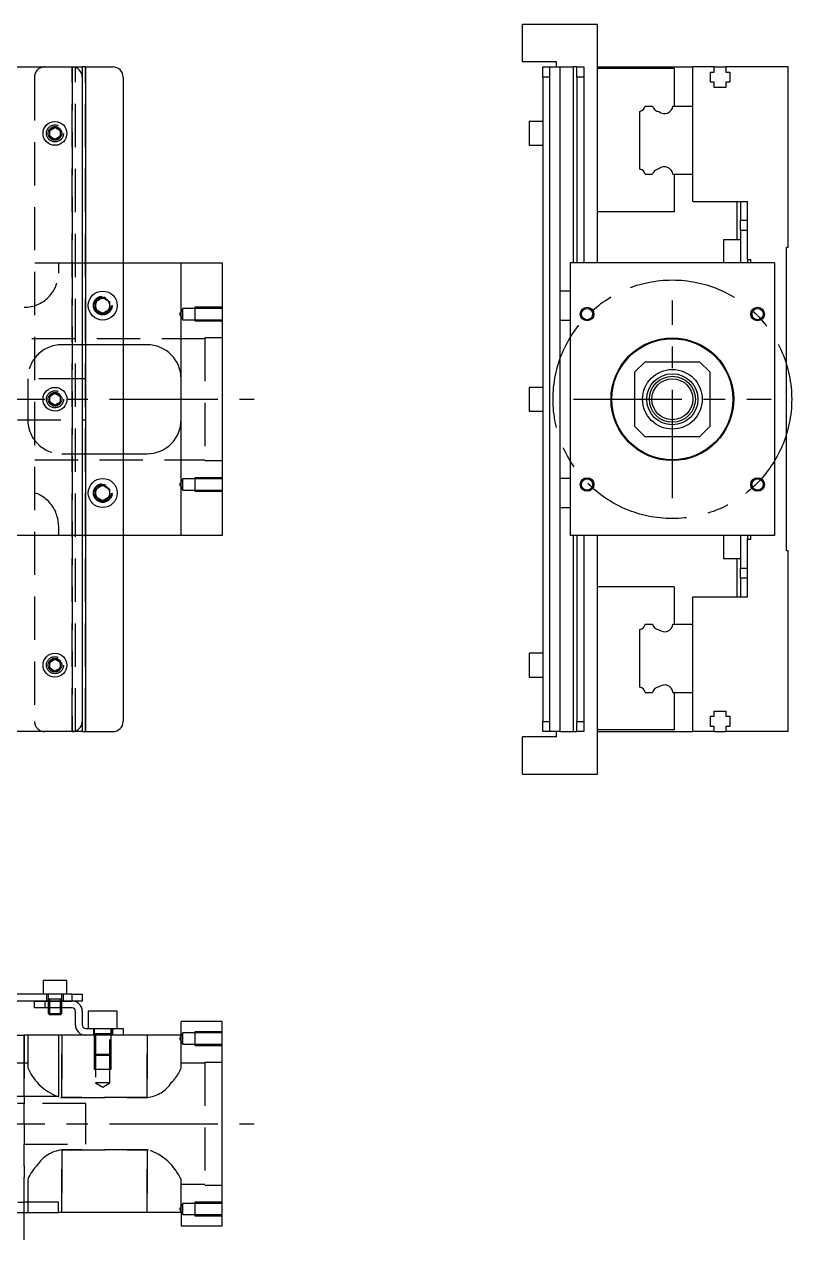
# Model space of a CAD drawing. Extents: x -15 to 642, y -289 to 112.
# Drawn here: x 417 to 642.1, y -246.6 to 110 of the extents above; entities that cross this region are included whole.
import ezdxf

# ---------------------------------------------------------------- set-up
doc = ezdxf.new("R2010")
doc.units = 0
doc.linetypes.add('CENTER', pattern=[50.8, 31.75, -6.35, 6.35, -6.35])
doc.linetypes.add('DASHED', pattern=[19.05, 12.7, -6.35])
doc.layers.get('0').update_dxf_attribs({"linetype": 'CONTINUOUS'})
doc.layers.add('CENTER', color=1, linetype='CENTER')

msp = doc.modelspace()

# ---------------------------------------------------------------- linework, layer by layer
at = {"color": 7, "linetype": 'CONTINUOUS'}
for p, q in [((563.1, 110), (585.1, 110)), ((563.1, 99), (563.1, 110)), ((585.1, 40), (585.1, 110)), ((3, 97.5), (431, 97.5)), ((431, 97.5), (434, 97.5)), ((434, 97.5), (434, 94.5)), ((435, 97.5), (434, 97.5)), ((435, 97.5), (435, -97.5)), ((435, 97.5), (443, 97.5)), ((573.1, 99), (563.1, 99)), ((569.1, 97.5), (571.1, 97.5)), ((569.1, 94.5), (569.1, 97.5)), ((571.1, 97.5), (574.1, 97.5)), ((571.1, 97.5), (571.1, 94.5)), ((573.1, 97.5), (573.1, 99)), ((574.1, 97.5), (574.1, 31.75)), ((574.1, 97.5), (578.1, 97.5)), ((578.1, 40), (578.1, 97.5)), ((579.1, 97.5), (578.1, 97.5)), ((579.1, 97.5), (581.1, 97.5)), ((579.1, 94.5), (579.1, 97.5)), ((581.1, 97.5), (581.1, 94.5)), ((585.1, 97.5), (613.1, 97.5)), ((607.6, 97), (585.1, 97)), ((607.6, 97), (607.6, 86)), ((613.1, 86), (613.1, 97.5)), ((619.4, 97.5), (613.1, 97.5)), ((619.4, 97.5), (622.8, 97.5)), ((619.4, 96), (619.4, 97.5)), ((622.8, 97.5), (622.8, 96)), ((641.1, 97.5), (622.8, 97.5)), ((641.1, 44.5), (641.1, 97.5)), ((434, 94.5), (434, -94.5)), ((446, 94.5), (446, -94.5)), ((571.1, 94.5), (569.1, 94.5)), ((569.1, 94.5), (569.1, -94.5)), ((571.1, 94.5), (571.1, -94.5)), ((581.1, 94.5), (579.1, 94.5)), ((579.1, 94.5), (579.1, 40)), ((581.1, 94.5), (581.1, 40)), ((618.25, 96), (619.4, 96)), ((618.25, 93), (618.25, 96)), ((619.4, 93), (618.25, 93)), ((619.4, 91.5), (619.4, 93)), ((622.8, 96), (623.95, 96)), ((622.8, 93), (622.8, 91.5)), ((623.95, 93), (622.8, 93)), ((623.95, 96), (623.95, 93)), ((622.8, 91.5), (619.4, 91.5)), ((599.139608, 86), (601.260392, 86)), ((607.281934, 86), (613.1, 86)), ((613.1, 66), (613.1, 86)), ((613.1, 66), (613.1, 86)), ((597.6, 67.539608), (597.6, 84.460392)), ((424.5, 78.866026), (426, 79.73205)), ((424.5, 77.133974), (424.5, 78.866026)), ((426, 79.73205), (427.5, 78.866026)), ((427.5, 78.866026), (427.5, 77.133974)), ((565.1, 81.5), (565.1, 78)), ((569.1, 81.5), (565.1, 81.5)), ((426, 76.26795), (424.5, 77.133974)), ((427.5, 77.133974), (426, 76.26795)), ((565.1, 78), (565.1, 74.5)), ((565.1, 74.5), (569.1, 74.5)), ((599.139608, 66), (601.260392, 66)), ((607.281934, 66), (613.1, 66)), ((607.6, 66), (607.6, 55)), ((613.1, 58), (613.1, 66)), ((613.1, 58), (629.1, 58)), ((626.1, 46.75), (626.1, 58)), ((627.1, 58), (627.1, 52.5)), ((629.1, 41), (629.1, 58)), ((607.6, 55), (585.1, 55)), ((627.1, 52.5), (629.1, 52.5)), ((627.1, 49.5), (627.1, 52.5)), ((622.1, 46.75), (622.1, 42.5)), ((627.1, 46.75), (622.1, 46.75)), ((629.1, 49.5), (627.1, 49.5)), ((627.1, 49.5), (627.1, 40)), ((641.1, 44.5), (640.6, 44.5)), ((640.6, -44.5), (640.6, 44.5)), ((446.005, 40), (463.005, 40)), ((463.005, -40), (463.005, 40)), ((463.005, 40), (475.005, 40)), ((475.005, 40), (475.005, -40)), ((577.1, 40), (577.1, -40)), ((637.1, 40), (577.1, 40)), ((622.1, 42.5), (622.1, 40)), ((629.1, 41), (630.1, 41)), ((629.1, 41), (629.1, 40)), ((630.1, 40), (630.1, 41)), ((637.1, 40), (637.1, -40)), ((438.005, 28.6547), (440.005, 29.809402)), ((438.005, 26.3453), (438.005, 28.6547)), ((440.005, 29.809402), (442.005, 28.6547)), ((442.005, 28.6547), (442.005, 26.3453)), ((574.1, 31.75), (574.1, 27.5)), ((577.1, 31.75), (574.1, 31.75)), ((440.005, 25.190598), (438.005, 26.3453)), ((442.005, 26.3453), (440.005, 25.190598)), ((574.1, 27.5), (574.1, 23.25)), ((574.1, 23.25), (574.1, -23.25)), ((574.1, 23.25), (577.1, 23.25)), ((453.005, 16), (446.005, 16)), ((599.1, 11), (596.1, 8)), ((599.1, 11), (615.1, 11)), ((618.1, 8), (615.1, 11)), ((596.1, -8), (596.1, 8)), ((618.1, 8), (618.1, -8)), ((424.505, 0.866026), (426.005, 1.73205)), ((424.505, -0.866026), (424.505, 0.866026)), ((426.005, 1.73205), (427.505, 0.866026)), ((427.505, 0.866026), (427.505, -0.866026)), ((565.1, 3.5), (565.1, 0)), ((569.1, 3.5), (565.1, 3.5)), ((426.005, -1.73205), (424.505, -0.866026)), ((427.505, -0.866026), (426.005, -1.73205)), ((565.1, 0), (565.1, -3.5)), ((565.1, -3.5), (569.1, -3.5)), ((596.1, -8), (599.1, -11)), ((615.1, -11), (618.1, -8)), ((615.1, -11), (599.1, -11)), ((446.005, -16), (453.005, -16)), ((574.1, -23.25), (574.1, -27.5)), ((577.1, -23.25), (574.1, -23.25)), ((438.005, -26.3453), (440.005, -25.190598)), ((438.005, -28.6547), (438.005, -26.3453)), ((440.005, -25.190598), (442.005, -26.3453)), ((442.005, -26.3453), (442.005, -28.6547)), ((574.1, -27.5), (574.1, -31.75)), ((440.005, -29.809402), (438.005, -28.6547)), ((442.005, -28.6547), (440.005, -29.809402)), ((574.1, -31.75), (574.1, -97.5)), ((574.1, -31.75), (577.1, -31.75)), ((463.005, -40), (446.005, -40)), ((475.005, -40), (463.005, -40)), ((637.1, -40), (577.1, -40)), ((578.1, -97.5), (578.1, -40)), ((579.1, -40), (579.1, -94.5)), ((581.1, -40), (581.1, -94.5)), ((585.1, -110), (585.1, -40)), ((622.1, -40), (622.1, -42.5)), ((622.1, -42.5), (622.1, -46.75)), ((627.1, -40), (627.1, -49.5)), ((628.7, -39.999994), (628.7, -40.000852)), ((629.1, -40), (629.1, -41)), ((629.1, -58), (629.1, -41)), ((629.1, -41), (630.1, -41)), ((630.1, -41), (630.1, -40)), ((641.1, -44.5), (640.6, -44.5)), ((641.1, -97.5), (641.1, -44.5)), ((622.1, -46.75), (627.1, -46.75)), ((626.1, -58), (626.1, -46.75)), ((627.1, -49.5), (629.1, -49.5)), ((627.1, -52.5), (627.1, -49.5)), ((629.1, -52.5), (627.1, -52.5)), ((627.1, -52.5), (627.1, -58)), ((607.6, -55), (585.1, -55)), ((607.6, -55), (607.6, -66)), ((613.1, -66), (613.1, -58)), ((613.1, -58), (629.1, -58)), ((597.6, -84.460392), (597.6, -67.539608)), ((599.139608, -66), (601.260392, -66)), ((607.281934, -66), (613.1, -66)), ((613.1, -86), (613.1, -66)), ((613.1, -86), (613.1, -66)), ((565.1, -74.5), (565.1, -78)), ((569.1, -74.5), (565.1, -74.5)), ((424.5, -77.133974), (426, -76.26795)), ((424.5, -78.866026), (424.5, -77.133974)), ((426, -76.26795), (427.5, -77.133974)), ((427.5, -77.133974), (427.5, -78.866026)), ((565.1, -78), (565.1, -81.5)), ((426, -79.73205), (424.5, -78.866026)), ((427.5, -78.866026), (426, -79.73205)), ((565.1, -81.5), (569.1, -81.5)), ((599.139608, -86), (601.260392, -86)), ((607.281934, -86), (613.1, -86)), ((607.6, -86), (607.6, -97)), ((613.1, -97.5), (613.1, -86)), ((619.4, -91.5), (622.8, -91.5)), ((619.4, -93), (619.4, -91.5)), ((622.8, -91.5), (622.8, -93)), ((434, -94.5), (434, -97.5)), ((569.1, -94.5), (571.1, -94.5)), ((569.1, -97.5), (569.1, -94.5)), ((571.1, -94.5), (571.1, -97.5)), ((579.1, -94.5), (581.1, -94.5)), ((579.1, -97.5), (579.1, -94.5)), ((581.1, -94.5), (581.1, -97.5)), ((618.25, -93), (619.4, -93)), ((618.25, -96), (618.25, -93)), ((619.4, -96), (618.25, -96)), ((619.4, -97.5), (619.4, -96)), ((622.8, -93), (623.95, -93)), ((622.8, -96), (622.8, -97.5)), ((623.95, -96), (622.8, -96)), ((623.95, -93), (623.95, -96)), ((431, -97.5), (3, -97.5)), ((434, -97.5), (431, -97.5)), ((434, -97.5), (435, -97.5)), ((435, -97.5), (443, -97.5)), ((563.1, -110), (563.1, -99)), ((573.1, -99), (563.1, -99)), ((571.1, -97.5), (569.1, -97.5)), ((574.1, -97.5), (571.1, -97.5)), ((573.1, -99), (573.1, -97.5)), ((574.1, -97.5), (578.1, -97.5)), ((578.1, -97.5), (579.1, -97.5)), ((581.1, -97.5), (579.1, -97.5)), ((607.6, -97), (585.1, -97)), ((585.1, -97.5), (613.1, -97.5)), ((619.4, -97.5), (613.1, -97.5)), ((619.4, -97.5), (622.8, -97.5)), ((641.1, -97.5), (622.8, -97.5)), ((563.1, -110), (585.1, -110)), ((429.505, -170.55), (422.505, -170.55)), ((422.505, -170.55), (422.505, -174.55)), ((429.505, -174.55), (429.505, -170.55)), ((431, -174.55), (317, -174.55)), ((431.005, -176.55), (431.005, -174.55)), ((431.005, -174.55), (434.005, -174.55)), ((434.005, -174.55), (434.005, -176.55)), ((423, -176.55), (317, -176.55)), ((420.005, -178.55), (420.005, -176.55)), ((423.005, -176.55), (423.005, -178.55)), ((423.005, -176.55), (431.005, -176.55)), ((431.005, -176.55), (423.005, -176.55)), ((434.005, -176.55), (431.005, -176.55)), ((423.005, -178.55), (420.005, -178.55)), ((431.005, -178.55), (423.005, -178.55)), ((424.005, -178.55), (424.005, -180.2)), ((424.005, -180.2), (428.005, -180.2)), ((424.005, -180.2), (424.355, -180.55)), ((424.355, -178.55), (424.355, -180.55)), ((427.655, -180.55), (424.355, -180.55)), ((427.655, -180.55), (427.655, -178.55)), ((427.655, -180.55), (428.005, -180.2)), ((428.005, -180.2), (428.005, -178.55)), ((432.005, -183.55), (432.005, -179.55)), ((434.005, -179.55), (434.005, -183.55)), ((444.255, -179.55), (435.755, -179.55)), ((435.755, -179.55), (435.755, -184.55)), ((444.255, -184.55), (444.255, -179.55)), ((435.005, -184.55), (443.005, -184.55)), ((443.005, -186.55), (443.005, -184.55)), ((443.005, -184.55), (446.005, -184.55)), ((446.005, -184.55), (446.005, -186.55)), ((475.005, -182.55), (463.005, -182.55)), ((463.005, -186.55), (463.005, -182.55)), ((475.005, -242.55), (475.005, -182.55)), ((382.005, -186.55), (417.005, -186.55)), ((417.005, -203.05), (417.005, -186.55)), ((427.005, -186.55), (417.005, -186.55)), ((435.005, -186.55), (427.005, -186.55)), ((427.005, -186.55), (427.005, -204.55)), ((443.005, -186.55), (435.005, -186.55)), ((446.005, -186.55), (443.005, -186.55)), ((463.005, -186.55), (446.005, -186.55)), ((417.005, -204.589608), (417.005, -203.05)), ((427.005, -204.55), (417.005, -204.55)), ((417.005, -204.589608), (417.005, -206.710392)), ((417.005, -208.620532), (417.005, -206.710392)), ((417.005, -212.731934), (417.005, -208.620532)), ((417.005, -212.731934), (417.005, -218.55)), ((417.005, -224.85), (417.005, -218.55)), ((417.005, -224.85), (417.005, -228.25)), ((417.005, -246.55), (417.005, -228.25)), ((427.005, -235.55), (417.005, -235.55)), ((417.005, -238.55), (427.005, -238.55)), ((427.005, -238.55), (427.005, -235.55)), ((463.005, -238.55), (427.005, -238.55)), ((463.005, -238.55), (463.005, -242.55)), ((475.005, -242.55), (463.005, -242.55))]:
    msp.add_line(p, q, dxfattribs=at)
at = {"color": 3, "linetype": 'DASHED'}
for p, q in [((431, -97.5), (431, 97.5)), ((431, 97.5), (431, -97.5)), ((432, -97.5), (432, 97.5)), ((435, -97.5), (435, 97.5)), ((420, 94.5), (420, -94.5)), ((427.973226, 78.326156), (428, 78)), ((382.005, 40), (427.005, 40)), ((427.005, 40), (427.005, 37)), ((427.005, 40), (434.005, 40)), ((434.005, 40), (446.005, 40)), ((437.505, 27.5), (437.53189, 27.865682)), ((463.505, 26.65), (462.552372, 25)), ((462.552372, 25), (463.505, 23.35)), ((463.505, 23.35), (463.505, 26.65)), ((467.005, 26.65), (463.505, 26.65)), ((467.005, 26.999994), (467.005, 23.000006)), ((475.005, 26.999994), (467.005, 26.999994)), ((475.005, 26.65), (467.005, 26.65)), ((463.505, 23.35), (467.005, 23.35)), ((467.005, 23.35), (475.005, 23.35)), ((467.005, 23.000006), (475.005, 23.000006)), ((470.005, 18), (470.005, -18)), ((475.005, 18), (470.005, 18)), ((470.005, 17.75), (401.005, 17.75)), ((434.005, 16), (428.005, 16)), ((446.005, 16), (434.005, 16)), ((434.005, 6), (415.005, 6)), ((418.005, 6), (418.005, -6)), ((435.005, 6), (434.005, 6)), ((435.005, -6), (435.005, 6)), ((427.978226, 0.326156), (428.005, 0)), ((415.005, -6), (434.005, -6)), ((434.005, -6), (435.005, -6)), ((401.005, -17.75), (470.005, -17.75)), ((428.005, -16), (434.005, -16)), ((434.005, -16), (446.005, -16)), ((470.005, -18), (475.005, -18)), ((463.505, -23.35), (462.552372, -25)), ((463.505, -26.65), (463.505, -23.35)), ((467.005, -23.35), (463.505, -23.35)), ((467.005, -23.000006), (467.005, -26.999994)), ((475.005, -23.000006), (467.005, -23.000006)), ((475.005, -23.35), (467.005, -23.35)), ((437.505, -27.5), (437.53189, -27.134318)), ((462.552372, -25), (463.505, -26.65)), ((463.505, -26.65), (467.005, -26.65)), ((467.005, -26.65), (475.005, -26.65)), ((467.005, -26.999994), (475.005, -26.999994)), ((427.005, -37), (427.005, -40)), ((427.005, -40), (382.005, -40)), ((434.005, -40), (427.005, -40)), ((446.005, -40), (434.005, -40)), ((427.973226, -77.673844), (428, -78)), ((423.505, -174.55), (423.505, -176.55)), ((424.005, -174.55), (424.005, -178.55)), ((428.005, -178.55), (428.005, -174.55)), ((428.505, -176.55), (428.505, -174.55)), ((420.005, -176.55), (423.005, -176.55)), ((428.005006, -175.95), (424.004994, -175.95)), ((424.005006, -176.55), (424.005006, -178.55)), ((424.355, -175.95), (424.355, -178.55)), ((427.655, -178.55), (427.655, -175.95)), ((428.004994, -178.55), (428.004994, -176.55)), ((437.255, -184.55), (437.255, -186.55)), ((437.505006, -184.55), (437.505006, -196.55)), ((442.504994, -196.55), (442.504994, -184.55)), ((442.755, -186.55), (442.755, -184.55)), ((417.005, -186.55), (417.005, -203.05)), ((418.005, -186.55), (418.005, -195.844836)), ((428.005, -204.864786), (428.005, -186.55)), ((428.005, -186.55), (428.005, -204.864786)), ((442.505006, -186.15), (437.504994, -186.15)), ((437.905, -186.15), (437.905, -200.55)), ((442.105, -200.55), (442.105, -186.15)), ((453.005, -186.55), (453.005, -204.864786)), ((453.005, -204.864786), (453.005, -186.55)), ((463.505, -185.9), (462.552372, -187.55)), ((462.552372, -187.55), (463.505, -189.2)), ((463.005, -195.844836), (463.005, -186.55)), ((463.505, -189.2), (463.505, -185.9)), ((467.005, -185.9), (463.505, -185.9)), ((467.005, -185.550006), (467.005, -189.549994)), ((475.005, -185.550006), (467.005, -185.550006)), ((475.005, -185.9), (467.005, -185.9)), ((437.505, -192.15), (442.505, -192.15)), ((437.505, -192.15), (437.905, -192.55)), ((442.105, -192.55), (442.505, -192.15)), ((463.505, -189.2), (467.005, -189.2)), ((467.005, -189.2), (475.005, -189.2)), ((467.005, -189.549994), (475.005, -189.549994)), ((418.005, -194.8), (401.005, -194.8)), ((418.005, -195.844836), (418.04124, -196.174956)), ((442.105, -192.55), (437.905, -192.55)), ((462.97686, -196.133354), (463.005, -195.844836)), ((470.005, -194.8), (463.005, -194.8)), ((470.005, -194.55), (470.005, -230.55)), ((475.005, -194.55), (470.005, -194.55)), ((437.505006, -196.55), (442.504994, -196.55)), ((462.885924, -196.480348), (462.97686, -196.133354)), ((442.105, -200.55), (437.905, -200.55)), ((437.905, -200.55), (440.005, -201.762436)), ((440.005, -201.762436), (442.105, -200.55)), ((417.005, -204.55), (382.005, -204.55)), ((417.005, -206.55), (415.005, -206.55)), ((435.005, -206.55), (417.005, -206.55)), ((427.621488, -204.849422), (428.005, -204.864786)), ((453.005, -204.864786), (428.005, -204.864786)), ((428.005, -204.864786), (453.005, -204.864786)), ((435.005, -212.55), (435.005, -206.55)), ((435.005, -218.55), (435.005, -212.55)), ((417.005, -218.55), (435.005, -218.55)), ((428.005, -220.235214), (453.005, -220.235214)), ((453.005, -220.235214), (428.005, -220.235214)), ((428.005, -238.55), (428.005, -220.235214)), ((428.005, -220.235214), (428.005, -238.55)), ((453.005, -220.235214), (453.005, -238.55)), ((453.005, -238.55), (453.005, -220.235214)), ((453.388512, -220.250578), (453.005, -220.235214)), ((401.005, -230.3), (418.005, -230.3)), ((418.03314, -228.966646), (418.005, -229.255164)), ((418.005, -229.255164), (418.005, -238.55)), ((418.124076, -228.619652), (418.03314, -228.966646)), ((463.005, -229.255164), (462.96876, -228.925044)), ((463.005, -238.55), (463.005, -229.255164)), ((463.005, -230.3), (470.005, -230.3)), ((470.005, -230.55), (475.005, -230.55)), ((372.005, -238.55), (417.005, -238.55)), ((377.005, -235.55), (417.005, -235.55)), ((463.505, -235.9), (462.552372, -237.55)), ((462.552372, -237.55), (463.505, -239.2)), ((463.505, -239.2), (463.505, -235.9)), ((467.005, -235.9), (463.505, -235.9)), ((467.005, -235.550006), (467.005, -239.549994)), ((475.005, -235.550006), (467.005, -235.550006)), ((475.005, -235.9), (467.005, -235.9)), ((463.505, -239.2), (467.005, -239.2)), ((467.005, -239.2), (475.005, -239.2)), ((467.005, -239.549994), (475.005, -239.549994))]:
    msp.add_line(p, q, dxfattribs=at)
at = {"color": 7, "linetype": 'CONTINUOUS'}
for centre, radius in [((426, 78), 3.5), ((440.005, 27.5), 4.25), ((582.1, 25), 1.65), ((632.1, 25), 1.65), ((607.1, 0), 18), ((607.1, 0), 17.75), ((607.1, 0), 8.75), ((607.1, 0), 7.5), ((607.1, 0), 6.75), ((607.1, 0), 6), ((426.005, 0), 3.5), ((440.005, -27.5), 4.25), ((582.1, -25), 1.65), ((632.1, -25), 1.65), ((426, -78), 3.5)]:
    msp.add_circle(centre, radius, dxfattribs=at)
at = {"color": 3, "linetype": 'DASHED'}
for centre, radius in [((426, 78), 2.5), ((426, 78), 2), ((440.005, 27.5), 2.75), ((440.005, 27.5), 2.5), ((426.005, 0), 2.5), ((426.005, 0), 2), ((440.005, -27.5), 2.75), ((440.005, -27.5), 2.5), ((426, -78), 2.5), ((426, -78), 2)]:
    msp.add_circle(centre, radius, dxfattribs=at)
at = {"color": 3, "linetype": 'CONTINUOUS'}
for centre in [(582.1, 25), (632.1, 25), (582.1, -25), (632.1, -25)]:
    msp.add_circle(centre, 2, dxfattribs=at)
at = {"color": 3, "linetype": 'DASHED'}
for centre, radius, start, end in [((423, 94.5), 3, 90, 180), ((417.005, 37), 10, 270, 0), ((428.005, 6), 10, 90, 180), ((428.005, -6), 10, 180, 270), ((417.005, -37), 10, 0, 90), ((423, -94.5), 3, 180, 270), ((432.411354, -189.931862), 15.667687, 203.48252767, 252.19873987), ((451.187846, -191.350744), 12.773326, 315.03444465, 336.32256147), ((451.895481, -195.026875), 9.900279, 276.43462492, 327.2861536), ((429.114519, -230.073125), 9.900279, 96.43462492, 147.2861536), ((448.598646, -235.168138), 15.667687, 23.48252767, 72.19873987), ((429.822154, -233.749256), 12.773326, 135.03444464, 156.32256147)]:
    msp.add_arc(centre, radius, start, end, dxfattribs=at)
at = {"color": 7, "linetype": 'CONTINUOUS'}
for centre, radius, start, end in [((431, 94.5), 3, 0, 90), ((443, 94.5), 3, 0, 90), ((597.1, 86.5), 2.1, 283.774147, 346.225853), ((603.3, 86.5), 2.1, 193.774147, 266.465409), ((604.8, 86.3), 2.5, 229.323534, 353.107897), ((426, 78), 1.65, 155.380023, 180), ((426, 78), 1.65, 144.619977, 155.380023), ((426, 78), 1.65, 95.380023, 144.619977), ((426, 78), 1.65, 84.619977, 95.380023), ((426, 78), 1.65, 35.380023, 84.619977), ((426, 78), 1.65, 24.619977, 35.380023), ((426, 78), 1.65, 335.380023, 24.619977), ((426, 78), 1.65, 180, 204.619977), ((426, 78), 1.65, 204.619977, 215.380023), ((426, 78), 1.65, 215.380023, 264.619977), ((426, 78), 1.65, 264.619977, 275.380023), ((426, 78), 1.65, 275.380023, 324.619977), ((426, 78), 1.65, 324.619977, 335.380023), ((604.8, 65.7), 2.5, 6.892103, 130.676466), ((597.1, 65.5), 2.1, 13.774147, 76.225853), ((603.3, 65.5), 2.1, 93.534591, 166.225853), ((440.005, 27.5), 2.1, 137.75279, 162.24721), ((440.005, 27.5), 2.1, 102.24721, 137.75279), ((440.005, 27.5), 2.1, 77.75279, 102.24721), ((440.005, 27.5), 2.1, 42.24721, 77.75279), ((440.005, 27.5), 2.1, 17.75279, 42.24721), ((440.005, 27.5), 2.1, 162.24721, 180), ((440.005, 27.5), 2.1, 180, 197.75279), ((440.005, 27.5), 2.1, 197.75279, 222.24721), ((440.005, 27.5), 2.1, 222.24721, 257.75279), ((440.005, 27.5), 2.1, 257.75279, 282.24721), ((440.005, 27.5), 2.1, 282.24721, 317.75279), ((440.005, 27.5), 2.1, 317.75279, 342.24721), ((440.005, 27.5), 2.1, 342.24721, 17.75279), ((453.005, 6), 10, 0, 90), ((426.005, 0), 1.65, 155.380023, 180), ((426.005, 0), 1.65, 180, 204.619977), ((426.005, 0), 1.65, 144.619977, 155.380023), ((426.005, 0), 1.65, 95.380023, 144.619977), ((426.005, 0), 1.65, 84.619977, 95.380023), ((426.005, 0), 1.65, 35.380023, 84.619977), ((426.005, 0), 1.65, 24.619977, 35.380023), ((426.005, 0), 1.65, 335.380023, 24.619977), ((426.005, 0), 1.65, 204.619977, 215.380023), ((426.005, 0), 1.65, 215.380023, 264.619977), ((426.005, 0), 1.65, 264.619977, 275.380023), ((426.005, 0), 1.65, 275.380023, 324.619977), ((426.005, 0), 1.65, 324.619977, 335.380023), ((453.005, -6), 10, 270, 0), ((440.005, -27.5), 2.1, 162.24721, 180), ((440.005, -27.5), 2.1, 180, 197.75279), ((440.005, -27.5), 2.1, 137.75279, 162.24721), ((440.005, -27.5), 2.1, 197.75279, 222.24721), ((440.005, -27.5), 2.1, 102.24721, 137.75279), ((440.005, -27.5), 2.1, 77.75279, 102.24721), ((440.005, -27.5), 2.1, 42.24721, 77.75279), ((440.005, -27.5), 2.1, 17.75279, 42.24721), ((440.005, -27.5), 2.1, 317.75279, 342.24721), ((440.005, -27.5), 2.1, 342.24721, 17.75279), ((440.005, -27.5), 2.1, 222.24721, 257.75279), ((440.005, -27.5), 2.1, 257.75279, 282.24721), ((440.005, -27.5), 2.1, 282.24721, 317.75279), ((597.1, -65.5), 2.1, 283.774147, 346.225853), ((603.3, -65.5), 2.1, 193.774147, 266.465409), ((604.8, -65.7), 2.5, 229.323534, 353.107897), ((426, -78), 1.65, 155.380023, 180), ((426, -78), 1.65, 180, 204.619977), ((426, -78), 1.65, 144.619977, 155.380023), ((426, -78), 1.65, 95.380023, 144.619977), ((426, -78), 1.65, 84.619977, 95.380023), ((426, -78), 1.65, 35.380023, 84.619977), ((426, -78), 1.65, 24.619977, 35.380023), ((426, -78), 1.65, 335.380023, 24.619977), ((426, -78), 1.65, 204.619977, 215.380023), ((426, -78), 1.65, 215.380023, 264.619977), ((426, -78), 1.65, 264.619977, 275.380023), ((426, -78), 1.65, 275.380023, 324.619977), ((426, -78), 1.65, 324.619977, 335.380023), ((597.1, -86.5), 2.1, 13.774147, 76.225853), ((603.3, -86.5), 2.1, 93.534591, 166.225853), ((604.8, -86.3), 2.5, 6.892103, 130.676466), ((431, -94.5), 3, 270, 0), ((443, -94.5), 3, 270, 0), ((431.005, -179.55), 3, 0, 90), ((431.005, -179.55), 1, 0, 90), ((435.005, -183.55), 3, 180, 270), ((435.005, -183.55), 1, 180, 270)]:
    msp.add_arc(centre, radius, start, end, dxfattribs=at)
at = {"layer": 'CENTER', "color": 1, "linetype": 'CENTER'}
for p, q in [((607.1, -29), (607.1, 29)), ((-15.168461, 0), (484.454308, 0)), ((578.1, 0), (636.1, 0)), ((-15.168461, -212.55), (484.454308, -212.55))]:
    msp.add_line(p, q, dxfattribs=at)
msp.add_circle((607.1, 0), 35.000001, dxfattribs=at)

doc.saveas('drawing.dxf')
